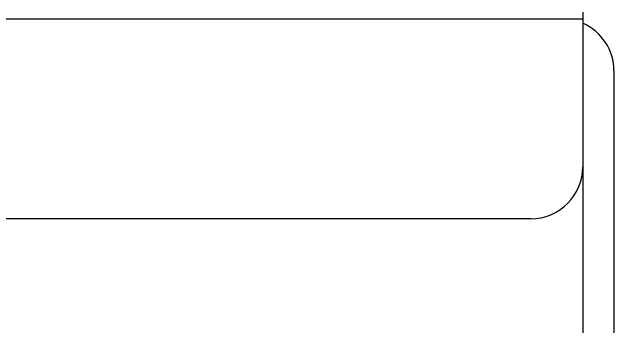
# Model space of a CAD drawing. Header units: inches. Extents: x -2.82 to 2.82, y -1.71 to 1.71.
# Drawn here: x -0.755 to -0.062, y -1.346 to -0.983 of the extents above; entities that cross this region are included whole.
import ezdxf

# ---------------------------------------------------------------- set-up
doc = ezdxf.new("R2010")
doc.units = ezdxf.units.IN
doc.header["$LTSCALE"] = 0.5
doc.header["$MEASUREMENT"] = 0
doc.layers.add('Mounting', color=4, linetype='CONTINUOUS')

msp = doc.modelspace()

# ---------------------------------------------------------------- linework, layer by layer
at = {"layer": 'Mounting', "linetype": 'Continuous', "transparency": 16777216}
for p, q in [((-0.09774, -0.98345), (-0.09774, -0.98335)), ((-0.09774, -0.98335), (-0.09774, -1.70845)), ((-0.09774, -0.99145), (-2.82274, -0.99145)), ((-0.06174, -1.05105), (-0.06174, -1.70845)), ((-0.15774, -1.22145), (-2.03774, -1.22145))]:
    msp.add_line(p, q, dxfattribs=at)
at = {"layer": 'Mounting', "ltscale": 0.5, "transparency": 16777216}
msp.add_arc((-0.12134, -1.05105), 0.0596, 0, 66.67332, dxfattribs=at)
at = {"layer": 'Mounting', "linetype": 'Continuous', "transparency": 16777216}
msp.add_arc((-0.15774, -1.16145), 0.06, 270, 0, dxfattribs=at)

doc.saveas('drawing.dxf')
